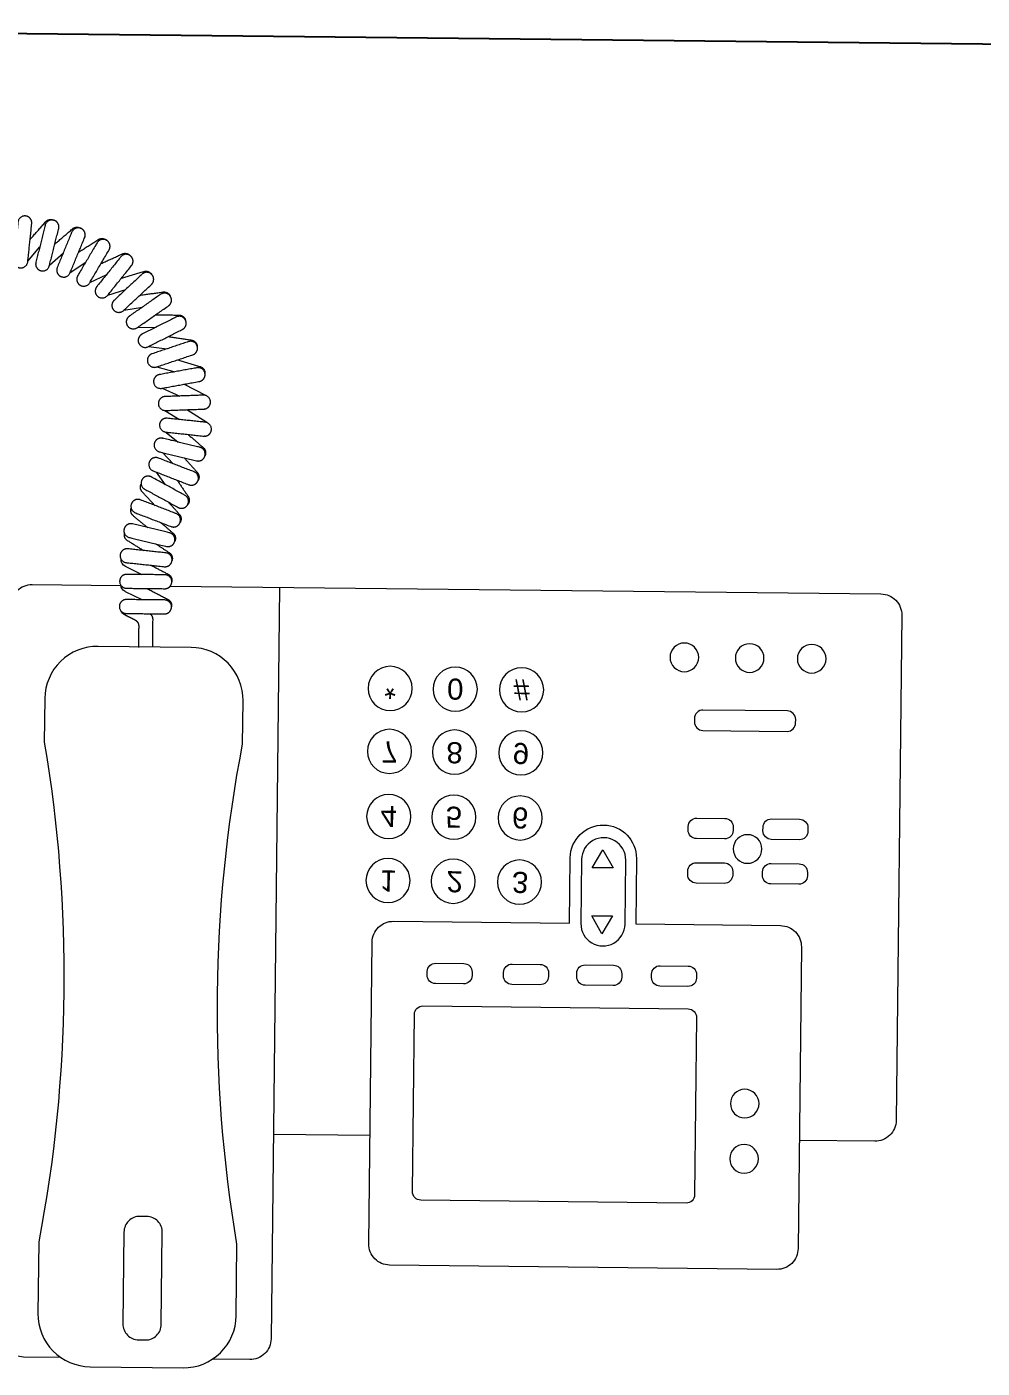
# Paper-space layout 'office1 floor1' of a CAD drawing. Header units: inches. Extents: x 0.3 to 10.8, y 1.4 to 4.2.
# Drawn here: x 3.5988 to 3.686, y 3.1967 to 3.3191 of the extents above; entities that cross this region are included whole.
import ezdxf
from ezdxf.enums import TextEntityAlignment as Align

# ---------------------------------------------------------------- set-up
doc = ezdxf.new("R2010")
doc.units = ezdxf.units.IN
doc.header["$MEASUREMENT"] = 0
doc.layers.get('0').update_dxf_attribs({"lineweight": 0})
doc.layers.add('EQUI', color=3, linetype='Continuous', lineweight=0)
doc.layers.add('EQUIP', color=3, linetype='Continuous', lineweight=0)
doc.styles.add('APLUS', font='Arial.ttf', dxfattribs={"width": 0.6})

# ---------------------------------------------------------------- blocks, each defined once
blk = doc.blocks.new('IP PHONE')
at = {"layer": 'EQUI'}
blk.add_line((-48.65, 0), (35.69, 0), dxfattribs=at)
for points in [[(-46.1, 92.72, -0.414214), (-39.86, 86.48), (-39.86, 77.98, 0.089443), (-39.86, 18.68), (-39.86, 13.5, -0.414214), (-46.1, 7.25), (-57.14, 7.25, -0.414214), (-63.39, 13.5), (-63.39, 18.68, 0.089443), (-63.39, 77.98), (-63.39, 86.48, -0.414214), (-57.14, 92.72)], [(-48.74, 87.59), (-48.74, 76.69, -0.414214), (-50.61, 74.81), (-51.41, 74.81, -0.414214), (-53.29, 76.69), (-53.29, 87.59, -0.414214), (-51.41, 89.47), (-50.61, 89.47, -0.414214)], [(24.22, 39.47, 0.414214), (26.72, 41.97), (26.72, 77.76, 0.414214), (24.22, 80.26), (-21.72, 80.26, 0.414214), (-24.22, 77.76), (-24.22, 41.97, 0.414214), (-21.72, 39.47), (-0.83, 39.47), (-0.83, 31.71, 1), (7.03, 31.71), (7.03, 39.47)], [(-18.11, 72.52, 0.414214), (-19.11, 71.52), (-19.11, 50.48, 0.414214), (-18.11, 49.48), (13.37, 49.48, 0.414214), (14.37, 50.48), (14.37, 71.52, 0.414214), (13.37, 72.52)], [(-16.65, 46.81, 0.414214), (-17.65, 45.81), (-17.65, 45.39, 0.414214), (-16.65, 44.39), (-13.32, 44.39, 0.414214), (-12.32, 45.39), (-12.32, 45.81, 0.414214), (-13.32, 46.81)], [(-7.59, 46.81, 0.414214), (-8.59, 45.81), (-8.59, 45.39, 0.414214), (-7.59, 44.39), (-4.25, 44.39, 0.414214), (-3.25, 45.39), (-3.25, 45.81, 0.414214), (-4.25, 46.81)], [(1.1, 46.81, 0.414214), (0.1, 45.81), (0.1, 45.39, 0.414214), (1.1, 44.39), (4.44, 44.39, 0.414214), (5.44, 45.39), (5.44, 45.81, 0.414214), (4.44, 46.81)], [(9.98, 46.81, 0.414214), (8.98, 45.81), (8.98, 45.39, 0.414214), (9.98, 44.39), (13.31, 44.39, 0.414214), (14.31, 45.39), (14.31, 45.81, 0.414214), (13.31, 46.81)], [(5.76, 39.5), (5.76, 31.9, -1), (0.52, 31.9), (0.52, 39.5, -1)], [(14.13, 34.54, 0.414214), (13.13, 33.54), (13.13, 33.12, 0.414214), (14.13, 32.12), (17.47, 32.12, 0.414214), (18.47, 33.12), (18.47, 33.54, 0.414214), (17.47, 34.54)], [(23.01, 34.54, 0.414214), (22.01, 33.54), (22.01, 33.12, 0.414214), (23.01, 32.12), (26.34, 32.12, 0.414214), (27.34, 33.12), (27.34, 33.54, 0.414214), (26.34, 34.54)], [(14.13, 29.26, 0.414214), (13.13, 28.26), (13.13, 27.83, 0.414214), (14.13, 26.83), (17.47, 26.83, 0.414214), (18.47, 27.83), (18.47, 28.26, 0.414214), (17.47, 29.26)], [(23.01, 29.26, 0.414214), (22.01, 28.26), (22.01, 27.83, 0.414214), (23.01, 26.83), (26.34, 26.83, 0.414214), (27.34, 27.83), (27.34, 28.26, 0.414214), (26.34, 29.26)], [(14.73, 16.42), (24.74, 16.42, -0.414214), (25.74, 15.42), (25.74, 15, -0.414214), (24.74, 14), (14.73, 14, -0.414214), (13.73, 15), (13.73, 15.42, -0.414214)]]:
    blk.add_lwpolyline(points, format="xyb", close=True, dxfattribs=at)
for points in [[(-60.62, 91.66), (-65.03, 91.66, 0.414214), (-67.53, 89.16), (-67.53, 2.5, 0.414214), (-65.03, 0), (-54.51, 0)], [(-35.69, 0), (-35.69, 89.16, 0.414214), (-38.19, 91.66), (-42.62, 91.66)], [(35.69, 0, 0.414214), (38.19, 2.5), (38.19, 62.43, 0.414214), (35.69, 64.93), (26.72, 64.93)]]:
    blk.add_lwpolyline(points, format="xyb", dxfattribs=at)
blk.add_lwpolyline([(-24.22, 64.93), (-35.69, 64.93)], dxfattribs=at)
for points in [[(1.8, 38.55), (4.27, 38.55), (3.03, 40.69)], [(4.27, 32.85), (1.8, 32.85), (3.03, 30.71)]]:
    blk.add_lwpolyline(points, close=True, dxfattribs=at)
for centre, radius in [((20.2, 67.19), 1.7), ((20.2, 60.64), 1.7), ((-22.42, 34.65), 2.62), ((-14.69, 34.65), 2.62), ((-6.82, 34.65), 2.62), ((20.2, 30.43), 1.7), ((-22.42, 27.05), 2.62), ((-14.69, 27.05), 2.62), ((-6.82, 27.05), 2.62), ((-22.42, 19.32), 2.62), ((-14.69, 19.32), 2.62), ((-6.82, 19.32), 2.62), ((-22.42, 11.85), 2.62), ((-14.69, 11.85), 2.62), ((-6.82, 11.85), 2.62), ((12.45, 7.78), 1.7), ((20.2, 7.78), 1.7), ((27.56, 7.78), 1.7)]:
    blk.add_circle(centre, radius, dxfattribs=at)
at = {"layer": 'EQUIP'}
for p, q in [((-54.01, 0.69), (-52.02, 1.65)), ((-54.01, -2.3), (-52.02, -1.33)), ((-50.47, -13.5), (-49.38, -12.01)), ((-49.76, -15.83), (-48.48, -14.5)), ((-49.35, -18.23), (-47.91, -17.07)), ((-49.52, -20.82), (-47.78, -19.77)), ((-44.53, -19.44), (-46.9, -20.94)), ((-49.86, -23.45), (-47.75, -22.55)), ((-44.68, -22.64), (-47.32, -23.95)), ((-50.52, -25.98), (-48.37, -25.41)), ((-51.53, -28.39), (-49.32, -28.13)), ((-52.87, -30.63), (-50.65, -30.69)), ((-54.51, -32.65), (-52.32, -33.03)), ((-56.43, -34.43), (-54.32, -35.11)), ((-58.58, -35.91), (-56.58, -36.88)), ((-63.4, -37.89), (-61.76, -39.38)), ((-60.92, -37.07), (-59.08, -38.32)), ((-65.97, -38.34), (-64.56, -40.06))]:
    blk.add_line(p, q, dxfattribs=at)
for centre, major_axis, start_param, end_param in [((-53.69, 2.71), (-0.583, 0.583), -0.385661, 0.388895), ((-53.69, -0.07), (-0.583, 0.583), -0.385661, 0.739792), ((-53.69, -3.06), (0.583, 0.583), 1.185135, 2.416096)]:
    blk.add_ellipse(centre, major_axis=major_axis, ratio=1, start_param=start_param, end_param=end_param, dxfattribs=at)
for points, weights, knots in [([(-54.01, 3.47), (-53.37, 3.77), (-52.8, 4.05), (-52.34, 4.27), (-52.34, 4.79), (-52.34, 6.07), (-52.34, 7.35)], [1, 1, 1, 0.847202679949, 1, 1, 1], [0, 0, 0, 1, 1, 2.120197, 2.120197, 3.120197, 3.120197, 3.120197]), ([(-51.02, 3.31), (-50.69, 3.55), (-50.69, 3.97), (-50.69, 5.62), (-50.69, 7.26)], [1, 0.892086846809, 1, 1, 1], [0, 0, 0, 0.937707, 0.937707, 1.937707, 1.937707, 1.937707]), ([(-53.84, 1.66), (-51.57, 1.66), (-49.3, 1.66), (-48.47, 1.66), (-48.47, 2.48), (-48.47, 3.31), (-49.3, 3.31), (-51.57, 3.31), (-53.84, 3.31), (-54.66, 3.31), (-54.66, 2.48), (-54.66, 1.66), (-53.84, 1.66)], [1, 1, 1, 0.707106781187, 1, 0.707106781187, 1, 1, 1, 0.707106781187, 1, 0.707106781187, 1], [0, 0, 0, 1, 1, 2.570796, 2.570796, 4.141593, 4.141593, 5.141593, 5.141593, 6.712389, 6.712389, 8.283185, 8.283185, 8.283185]), ([(-51.39, 0.32), (-50.16, 0.95), (-48.93, 1.57), (-48.35, 1.84), (-48.47, 2.48)], [1, 1, 1, 0.786151691907, 1], [0, 0, 0, 1, 1, 2.332478, 2.332478, 2.332478]), ([(-49.3, 0.32), (-51.57, 0.32), (-53.84, 0.32), (-54.66, 0.32), (-54.66, -0.5), (-54.66, -1.33), (-53.84, -1.33), (-51.57, -1.33), (-49.3, -1.33), (-48.82, -1.33), (-48.58, -0.92), (-48.35, -0.5), (-48.58, -0.09), (-48.82, 0.32), (-49.3, 0.32)], [1, 1, 1, 0.707106781187, 1, 0.707106781187, 1, 1, 1, 0.866025403784, 1, 0.866025403784, 1, 0.866025403784, 1], [0, 0, 0, 1, 1, 2.570796, 2.570796, 4.141593, 4.141593, 5.141593, 5.141593, 6.18879, 6.18879, 7.235988, 7.235988, 8.283185, 8.283185, 8.283185]), ([(-50.96, -2.44), (-49.95, -1.93), (-48.93, -1.41), (-48.35, -1.14), (-48.47, -0.5)], [1, 1, 1, 0.786151691907, 1], [0, 0, 0, 1, 1, 2.332478, 2.332478, 2.332478]), ([(-53.74, -4.36), (-51.48, -4.15), (-49.22, -3.93), (-48.4, -3.86), (-48.47, -3.04), (-48.55, -2.21), (-49.37, -2.29), (-51.63, -2.51), (-53.89, -2.72), (-54.71, -2.8), (-54.63, -3.62), (-54.56, -4.44), (-53.74, -4.36)], [1, 1, 1, 0.707106781187, 1, 0.707106781187, 1, 1, 1, 0.707106781187, 1, 0.707106781187, 1], [0, 0, 0, 1, 1, 2.570796, 2.570796, 4.141593, 4.141593, 5.141593, 5.141593, 6.712389, 6.712389, 8.283185, 8.283185, 8.283185]), ([(-50.44, -5), (-49.65, -4.49), (-48.85, -3.98), (-48.29, -3.66), (-48.47, -3.04)], [1, 1, 1, 0.786151691914, 1], [0, 0, 0, 1, 1, 2.332478, 2.332478, 2.332478]), ([(-53.21, -7.32), (-51, -6.82), (-48.79, -6.31), (-47.99, -6.13), (-48.17, -5.32), (-48.35, -4.52), (-49.16, -4.7), (-51.37, -5.21), (-53.58, -5.71), (-54.39, -5.9), (-54.2, -6.7), (-54.02, -7.51), (-53.21, -7.32)], [1, 1, 1, 0.707106781187, 1, 0.707106781187, 1, 1, 1, 0.707106781187, 1, 0.707106781187, 1], [0, 0, 0, 1, 1, 2.570796, 2.570796, 4.141593, 4.141593, 5.141593, 5.141593, 6.712389, 6.712389, 8.283185, 8.283185, 8.283185]), ([(-51.86, -4.16), (-52.81, -4.74), (-53.76, -5.31), (-54.26, -5.61), (-54.15, -6.18)], [1, 1, 1, 0.816496229283, 1], [0, 0, 0, 1, 1, 2.230961, 2.230961, 2.230961]), ([(-49.87, -7.52), (-49.14, -6.92), (-48.42, -6.31), (-47.9, -5.91), (-48.17, -5.32)], [1, 1, 1, 0.786151691921, 1], [0, 0, 0, 1, 1, 2.332478, 2.332478, 2.332478]), ([(-51.38, -6.88), (-52.25, -7.57), (-53.11, -8.27), (-53.57, -8.63), (-53.39, -9.18)], [1, 1, 1, 0.816496229291, 1], [0, 0, 0, 1, 1, 2.230961, 2.230961, 2.230961]), ([(-52.31, -10.19), (-50.18, -9.4), (-48.06, -8.61), (-47.28, -8.32), (-47.57, -7.55), (-47.86, -6.77), (-48.63, -7.06), (-50.76, -7.85), (-52.88, -8.64), (-53.66, -8.93), (-53.37, -9.7), (-53.08, -10.48), (-52.31, -10.19)], [1, 1, 1, 0.707106781187, 1, 0.707106781187, 1, 1, 1, 0.707106781187, 1, 0.707106781187, 1], [0, 0, 0, 1, 1, 2.570796, 2.570796, 4.141593, 4.141593, 5.141593, 5.141593, 6.712389, 6.712389, 8.283185, 8.283185, 8.283185]), ([(-48.97, -9.95), (-48.33, -9.26), (-47.69, -8.56), (-47.23, -8.1), (-47.57, -7.55)], [1, 1, 1, 0.786151691926, 1], [0, 0, 0, 1, 1, 2.332478, 2.332478, 2.332478]), ([(-50.55, -9.51), (-51.32, -10.31), (-52.08, -11.11), (-52.49, -11.53), (-52.24, -12.05)], [1, 1, 1, 0.816496229295, 1], [0, 0, 0, 1, 1, 2.230961, 2.230961, 2.230961]), ([(-47.8, -9.33), (-49.81, -10.4), (-51.81, -11.46), (-52.54, -11.84), (-52.15, -12.57), (-51.77, -13.3), (-51.04, -12.92), (-49.03, -11.85), (-47.03, -10.79), (-46.3, -10.41), (-46.69, -9.68), (-47.07, -8.95), (-47.8, -9.33)], [1, 1, 1, 0.707106781187, 1, 0.707106781187, 1, 1, 1, 0.707106781187, 1, 0.707106781187, 1], [0, 0, 0, 1, 1, 2.570796, 2.570796, 4.141593, 4.141593, 5.141593, 5.141593, 6.712389, 6.712389, 8.283185, 8.283185, 8.283185]), ([(-47.99, -12.58), (-47.33, -11.64), (-46.67, -10.7), (-46.28, -10.18), (-46.69, -9.68)], [1, 1, 1, 0.786151691927, 1], [0, 0, 0, 1, 1, 2.332478, 2.332478, 2.332478]), ([(-46.56, -12.04), (-48.69, -12.84), (-50.81, -13.63), (-51.59, -13.91), (-51.3, -14.69), (-51.01, -15.46), (-50.24, -15.17), (-48.11, -14.38), (-45.99, -13.59), (-45.21, -13.3), (-45.5, -12.53), (-45.79, -11.76), (-46.56, -12.04)], [1, 1, 1, 0.707106781187, 1, 0.707106781187, 1, 1, 1, 0.707106781187, 1, 0.707106781187, 1], [0, 0, 0, 1, 1, 2.570796, 2.570796, 4.141593, 4.141593, 5.141593, 5.141593, 6.712389, 6.712389, 8.283185, 8.283185, 8.283185]), ([(-47.17, -15.23), (-46.39, -14.39), (-45.62, -13.54), (-45.16, -13.08), (-45.5, -12.53)], [1, 1, 1, 0.786151691925, 1], [0, 0, 0, 1, 1, 2.332478, 2.332478, 2.332478]), ([(-45.69, -14.89), (-47.9, -15.4), (-50.11, -15.91), (-50.91, -16.09), (-50.73, -16.9), (-50.55, -17.7), (-49.74, -17.52), (-47.53, -17.01), (-45.32, -16.5), (-44.52, -16.32), (-44.7, -15.51), (-44.88, -14.71), (-45.69, -14.89)], [1, 1, 1, 0.707106781187, 1, 0.707106781187, 1, 1, 1, 0.707106781187, 1, 0.707106781187, 1], [0, 0, 0, 1, 1, 2.570796, 2.570796, 4.141593, 4.141593, 5.141593, 5.141593, 6.712389, 6.712389, 8.283185, 8.283185, 8.283185]), ([(-46.71, -17.98), (-45.83, -17.24), (-44.94, -16.5), (-44.43, -16.11), (-44.7, -15.51)], [1, 1, 1, 0.786151691921, 1], [0, 0, 0, 1, 1, 2.332478, 2.332478, 2.332478]), ([(-49.23, -19.9), (-46.97, -19.69), (-44.71, -19.48), (-43.89, -19.4), (-43.97, -18.58), (-44.04, -17.76), (-44.86, -17.83), (-47.12, -18.05), (-49.38, -18.26), (-50.2, -18.34), (-50.13, -19.16), (-50.05, -19.98), (-49.23, -19.9)], [1, 1, 1, 0.707106781187, 1, 0.707106781187, 1, 1, 1, 0.707106781187, 1, 0.707106781187, 1], [0, 0, 0, 1, 1, 2.570796, 2.570796, 4.141593, 4.141593, 5.141593, 5.141593, 6.712389, 6.712389, 8.283185, 8.283185, 8.283185]), ([(-49.52, -22.47), (-47.25, -22.58), (-44.98, -22.69), (-44.16, -22.73), (-44.12, -21.9), (-44.08, -21.08), (-44.9, -21.04), (-47.17, -20.93), (-49.44, -20.82), (-50.26, -20.78), (-50.3, -21.6), (-50.34, -22.43), (-49.52, -22.47)], [1, 1, 1, 0.707106781187, 1, 0.707106781187, 1, 1, 1, 0.707106781187, 1, 0.707106781187, 1], [0, 0, 0, 1, 1, 2.570796, 2.570796, 4.141593, 4.141593, 5.141593, 5.141593, 6.712389, 6.712389, 8.283185, 8.283185, 8.283185]), ([(-50.23, -25.07), (-48, -25.5), (-45.77, -25.93), (-44.97, -26.09), (-44.81, -25.28), (-44.65, -24.47), (-45.46, -24.31), (-47.69, -23.88), (-49.92, -23.45), (-50.73, -23.29), (-50.88, -24.1), (-51.04, -24.91), (-50.23, -25.07)], [1, 1, 1, 0.707106781187, 1, 0.707106781187, 1, 1, 1, 0.707106781187, 1, 0.707106781187, 1], [0, 0, 0, 1, 1, 2.570796, 2.570796, 4.141593, 4.141593, 5.141593, 5.141593, 6.712389, 6.712389, 8.283185, 8.283185, 8.283185]), ([(-48.07, -26.84), (-46.75, -26.46), (-45.43, -26.09), (-44.8, -25.93), (-44.81, -25.28)], [1, 1, 1, 0.786151691891, 1], [0, 0, 0, 1, 1, 2.332478, 2.332478, 2.332478]), ([(-51.11, -27.53), (-48.97, -28.27), (-46.82, -29.02), (-46.04, -29.29), (-45.77, -28.51), (-45.5, -27.73), (-46.28, -27.46), (-48.43, -26.72), (-50.57, -25.97), (-51.35, -25.7), (-51.62, -26.48), (-51.89, -27.26), (-51.11, -27.53)], [1, 1, 1, 0.707106781187, 1, 0.707106781187, 1, 1, 1, 0.707106781187, 1, 0.707106781187, 1], [0, 0, 0, 1, 1, 2.570796, 2.570796, 4.141593, 4.141593, 5.141593, 5.141593, 6.712389, 6.712389, 8.283185, 8.283185, 8.283185]), ([(-52.33, -29.84), (-50.32, -30.88), (-48.3, -31.92), (-47.57, -32.3), (-47.19, -31.57), (-46.81, -30.83), (-47.54, -30.46), (-49.56, -29.41), (-51.58, -28.37), (-52.31, -27.99), (-52.69, -28.73), (-53.07, -29.46), (-52.33, -29.84)], [1, 1, 1, 0.707106781187, 1, 0.707106781187, 1, 1, 1, 0.707106781187, 1, 0.707106781187, 1], [0, 0, 0, 1, 1, 2.570796, 2.570796, 4.141593, 4.141593, 5.141593, 5.141593, 6.712389, 6.712389, 8.283185, 8.283185, 8.283185]), ([(-49.22, -29.59), (-47.86, -29.4), (-46.51, -29.22), (-45.86, -29.15), (-45.77, -28.51)], [1, 1, 1, 0.786151691877, 1], [0, 0, 0, 1, 1, 2.332478, 2.332478, 2.332478]), ([(-53.87, -31.95), (-52.02, -33.27), (-50.18, -34.59), (-49.51, -35.06), (-49.03, -34.39), (-48.55, -33.72), (-49.22, -33.24), (-51.07, -31.93), (-52.91, -30.61), (-53.58, -30.13), (-54.06, -30.8), (-54.54, -31.47), (-53.87, -31.95)], [1, 1, 1, 0.707106781187, 1, 0.707106781187, 1, 1, 1, 0.707106781187, 1, 0.707106781187, 1], [0, 0, 0, 1, 1, 2.570796, 2.570796, 4.141593, 4.141593, 5.141593, 5.141593, 6.712389, 6.712389, 8.283185, 8.283185, 8.283185]), ([(-50.76, -32.15), (-49.39, -32.16), (-48.02, -32.16), (-47.37, -32.19), (-47.19, -31.57)], [1, 1, 1, 0.786151691864, 1], [0, 0, 0, 1, 1, 2.332478, 2.332478, 2.332478]), ([(-55.69, -33.82), (-54.05, -35.39), (-52.41, -36.96), (-51.82, -37.53), (-51.25, -36.93), (-50.68, -36.33), (-51.27, -35.76), (-52.91, -34.2), (-54.55, -32.63), (-55.15, -32.06), (-55.72, -32.66), (-56.29, -33.25), (-55.69, -33.82)], [1, 1, 1, 0.707106781187, 1, 0.707106781187, 1, 1, 1, 0.707106781187, 1, 0.707106781187, 1], [0, 0, 0, 1, 1, 2.570796, 2.570796, 4.141593, 4.141593, 5.141593, 5.141593, 6.712389, 6.712389, 8.283185, 8.283185, 8.283185]), ([(-57.77, -35.41), (-56.36, -37.2), (-54.96, -38.98), (-54.67, -39.36), (-54.2, -39.29), (-53.73, -39.22), (-53.55, -38.78), (-53.37, -38.34), (-53.67, -37.96), (-55.07, -36.18), (-56.47, -34.4), (-56.98, -33.75), (-57.63, -34.26), (-58.27, -34.77), (-57.77, -35.41)], [1, 1, 1, 0.866025403784, 1, 0.866025403784, 1, 0.866025403784, 1, 1, 1, 0.707106781187, 1, 0.707106781187, 1], [0, 0, 0, 1, 1, 2.047198, 2.047198, 3.094395, 3.094395, 4.141593, 4.141593, 5.141593, 5.141593, 6.712389, 6.712389, 8.283185, 8.283185, 8.283185]), ([(-52.64, -34.46), (-51.28, -34.66), (-49.93, -34.87), (-49.29, -34.99), (-49.03, -34.39)], [1, 1, 1, 0.786151691852, 1], [0, 0, 0, 1, 1, 2.332478, 2.332478, 2.332478]), ([(-62.48, -37.64), (-61.64, -39.75), (-60.8, -41.85), (-60.49, -42.62), (-59.72, -42.31), (-58.96, -42.01), (-59.26, -41.24), (-60.1, -39.14), (-60.95, -37.03), (-61.25, -36.26), (-62.02, -36.57), (-62.78, -36.87), (-62.48, -37.64)], [1, 1, 1, 0.707106781187, 1, 0.707106781187, 1, 1, 1, 0.707106781187, 1, 0.707106781187, 1], [0, 0, 0, 1, 1, 2.570796, 2.570796, 4.141593, 4.141593, 5.141593, 5.141593, 6.712389, 6.712389, 8.283185, 8.283185, 8.283185]), ([(-56.35, -39.8), (-57.48, -37.84), (-58.61, -35.87), (-58.85, -35.46), (-59.33, -35.46), (-59.8, -35.46), (-60.04, -35.87), (-60.28, -36.28), (-60.04, -36.7), (-58.91, -38.66), (-57.78, -40.63), (-57.37, -41.34), (-56.65, -40.93), (-55.94, -40.52), (-56.35, -39.8)], [1, 1, 1, 0.866025403784, 1, 0.866025403784, 1, 0.866025403784, 1, 1, 1, 0.707106781187, 1, 0.707106781187, 1], [0, 0, 0, 1, 1, 2.047198, 2.047198, 3.094395, 3.094395, 4.141593, 4.141593, 5.141593, 5.141593, 6.712389, 6.712389, 8.283185, 8.283185, 8.283185]), ([(-54.83, -36.48), (-53.52, -36.87), (-52.21, -37.27), (-51.59, -37.48), (-51.25, -36.93)], [1, 1, 1, 0.786151691842, 1], [0, 0, 0, 1, 1, 2.332478, 2.332478, 2.332478]), ([(-65.56, -42.81), (-65.77, -40.55), (-65.98, -38.29), (-66.03, -37.82), (-66.46, -37.62), (-66.89, -37.42), (-67.28, -37.7), (-67.67, -37.97), (-67.63, -38.45), (-67.41, -40.71), (-67.2, -42.97), (-67.12, -43.79), (-66.3, -43.71), (-65.48, -43.63), (-65.56, -42.81)], [1, 1, 1, 0.866025403784, 1, 0.866025403784, 1, 0.866025403784, 1, 1, 1, 0.707106781187, 1, 0.707106781187, 1], [0, 0, 0, 1, 1, 2.047198, 2.047198, 3.094395, 3.094395, 4.141593, 4.141593, 5.141593, 5.141593, 6.712389, 6.712389, 8.283185, 8.283185, 8.283185]), ([(-65.02, -38.23), (-64.49, -40.43), (-63.96, -42.64), (-63.76, -43.44), (-62.96, -43.25), (-62.16, -43.05), (-62.35, -42.25), (-62.89, -40.05), (-63.42, -37.84), (-63.61, -37.04), (-64.41, -37.23), (-65.22, -37.43), (-65.02, -38.23)], [1, 1, 1, 0.707106781187, 1, 0.707106781187, 1, 1, 1, 0.707106781187, 1, 0.707106781187, 1], [0, 0, 0, 1, 1, 2.570796, 2.570796, 4.141593, 4.141593, 5.141593, 5.141593, 6.712389, 6.712389, 8.283185, 8.283185, 8.283185]), ([(-57.29, -38.17), (-56.05, -38.74), (-54.81, -39.32), (-54.23, -39.62), (-53.81, -39.12)], [1, 1, 1, 0.786151691835, 1], [0, 0, 0, 1, 1, 2.332478, 2.332478, 2.332478]), ([(-59.96, -39.49), (-58.82, -40.24), (-57.67, -40.99), (-57.14, -41.36), (-56.65, -40.93)], [1, 1, 1, 0.786151691831, 1], [0, 0, 0, 1, 1, 2.332478, 2.332478, 2.332478]), ([(-65.73, -40.93), (-64.84, -41.97), (-63.95, -43.01), (-63.55, -43.52), (-62.96, -43.25)], [1, 1, 1, 0.786151691836, 1], [0, 0, 0, 1, 1, 2.332478, 2.332478, 2.332478]), ([(-62.8, -40.42), (-61.77, -41.32), (-60.74, -42.22), (-60.27, -42.67), (-59.72, -42.31)], [1, 1, 1, 0.786151691832, 1], [0, 0, 0, 1, 1, 2.332478, 2.332478, 2.332478])]:
    blk.add_rational_spline(points, weights, degree=2, knots=knots, dxfattribs=at)
at = {"layer": 'EQUI', "style": 'APLUS'}
for s, p in [('1', (-22.42, 34.7)), ('2', (-14.51, 34.7)), ('3', (-6.73, 34.7)), ('4', (-22.42, 27.05)), ('5', (-14.69, 27.05)), ('6', (-6.82, 27.05)), ('8', (-14.69, 19.4)), ('9', (-6.82, 19.4)), ('7', (-22.42, 19.4)), ('*', (-22.42, 11.85)), ('0', (-14.69, 11.85)), ('#', (-6.82, 11.85))]:
    blk.add_text(s, height=2.5, dxfattribs=at).set_placement(p, align=Align.MIDDLE_CENTER)

psp = doc.layouts.new('office1 floor1')

# ---------------------------------------------------------------- linework, layer by layer
at = {"color": 7, "linetype": 'ByBlock', "lineweight": -2}
psp.add_line((3.85437, 3.31573), (3.5389, 3.31914), dxfattribs=at)

# ---------------------------------------------------------------- block references
at = {"color": 7, "xscale": -0.0007694444089781289, "yscale": 0.0007694444089781289, "zscale": 0.0007694444089781289, "rotation": 179.3623496350631}
psp.add_blockref('IP PHONE', (3.64929, 3.26767), dxfattribs=at)

doc.saveas('drawing.dxf')
